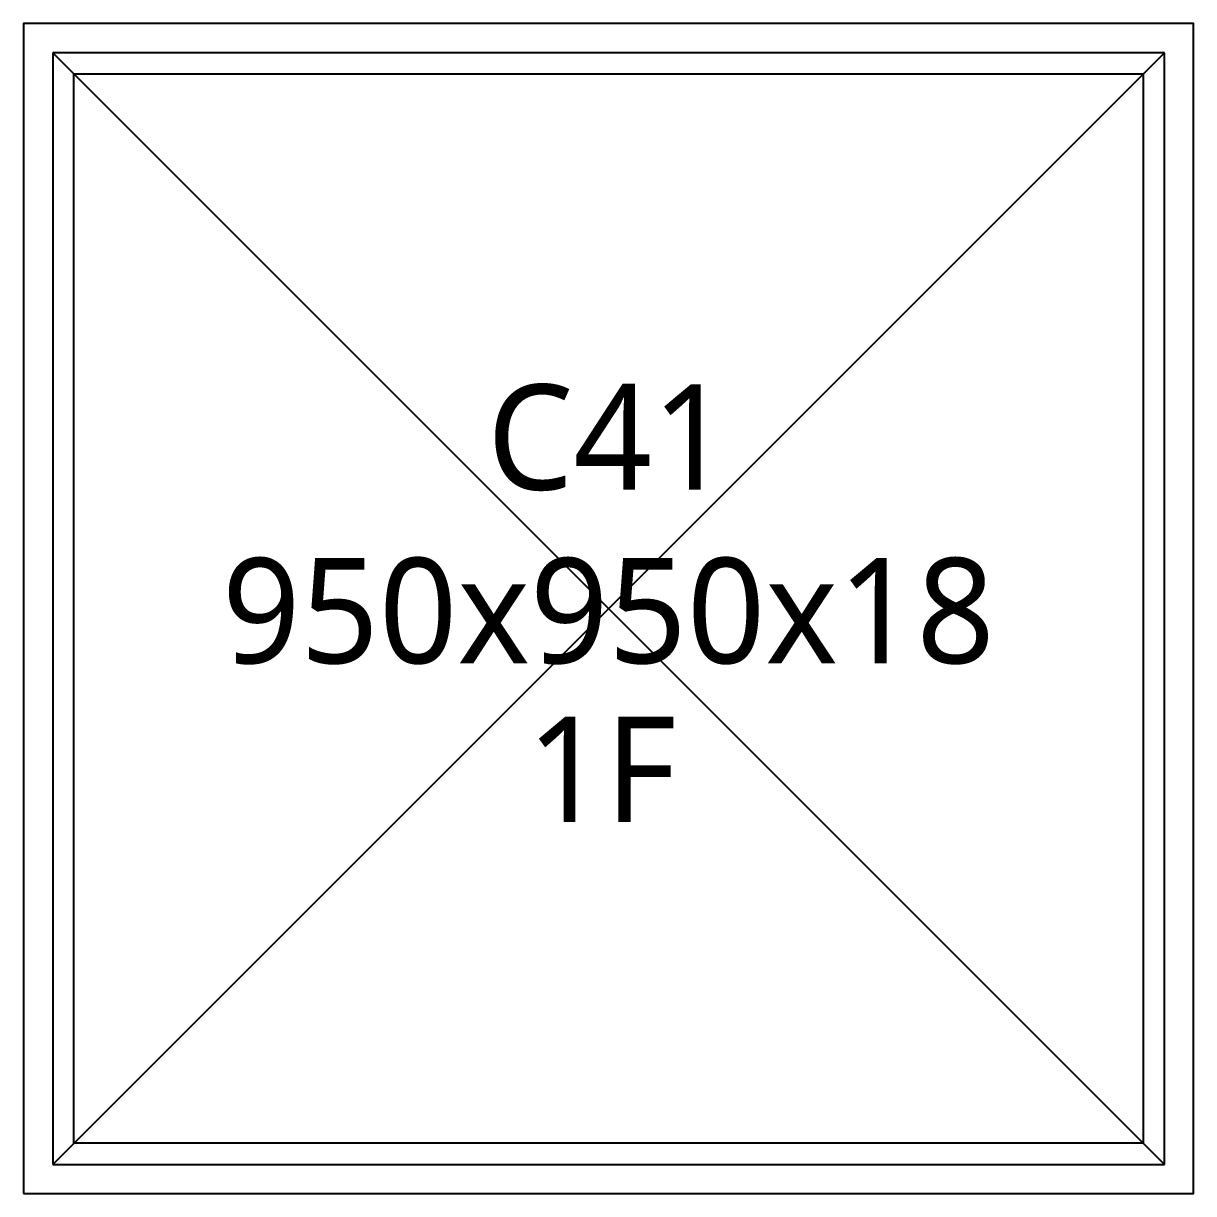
# Model space of a CAD drawing. Header units: millimetres. Extents: x -27104 to 125781, y -3376 to 46996.
# Drawn here: x 57132.89 to 57152.46, y 18714.31 to 18733.88 of the extents above; entities that cross this region are included whole.
import ezdxf
from ezdxf.enums import TextEntityAlignment as Align

# ---------------------------------------------------------------- set-up
doc = ezdxf.new("R2010")
doc.units = ezdxf.units.MM
doc.header["$LTSCALE"] = 100
doc.header["$MEASUREMENT"] = 0
doc.header["$PDSIZE"] = -10
doc.layers.get('0').update_dxf_attribs({"linetype": 'CONTINUOUS'})
doc.layers.get('Defpoints').update_dxf_attribs({"color": 171, "linetype": 'CONTINUOUS'})
doc.layers.add('#프레임 라인', color=189, linetype='CONTINUOUS', plot=False)
doc.layers.add('ELE9', color=9, linetype='CONTINUOUS')
doc.styles.add('TE', font='malgun_0.ttf')

# ---------------------------------------------------------------- blocks, each defined once
blk = doc.blocks.new('*U373')
at = {"color": 0, "linetype": 'ByBlock'}
for p, q in [((475, 475), (-475, 475)), ((-475, 475), (-475, -475)), ((475, -475), (475, 475)), ((-457, 457), (457, 457)), ((-457, -457), (-457, 457)), ((457, 457), (457, -457)), ((457, -457), (-457, -457)), ((-475, -475), (475, -475))]:
    blk.add_line(p, q, dxfattribs=at)
at = {"layer": 'Defpoints'}
blk.add_point((0, 0), dxfattribs=at)
blk = doc.blocks.new('C41-1F')
at = {"layer": '#프레임 라인', "ltscale": 0.1}
blk.add_lwpolyline([(-500, -500), (500, -500), (500, 500), (-500, 500)], close=True, dxfattribs=at)
at = {"layer": 'Defpoints', "ltscale": 10000}
for p, q in [((-475, -475), (475, 475)), ((475, -475), (-475, 475))]:
    blk.add_line(p, q, dxfattribs=at)
at = {"ltscale": 0.1}
blk.add_blockref('*U373', (0, 0), dxfattribs=at)
at = {"layer": 'Defpoints', "style": 'TE'}
for s, p in [('C41', (0.1, 101.5)), ('950x950x18', (-0.1, -46.8)), ('1F', (-6, -182.3))]:
    blk.add_text(s, height=90, dxfattribs=at).set_placement(p, align=Align.CENTER)
blk = doc.blocks.new('ggtyu')
at = {"layer": 'ELE9', "color": 253, "ltscale": 0.1, "xscale": 0.01956378461538462, "yscale": 0.01956378461538462, "zscale": 0.01956378461538462}
blk.add_blockref('C41-1F', (56953.218, 18887.892), dxfattribs=at)

msp = doc.modelspace()

# ---------------------------------------------------------------- block references
msp.add_blockref('ggtyu', (189.458, -163.799))

doc.saveas('drawing.dxf')
